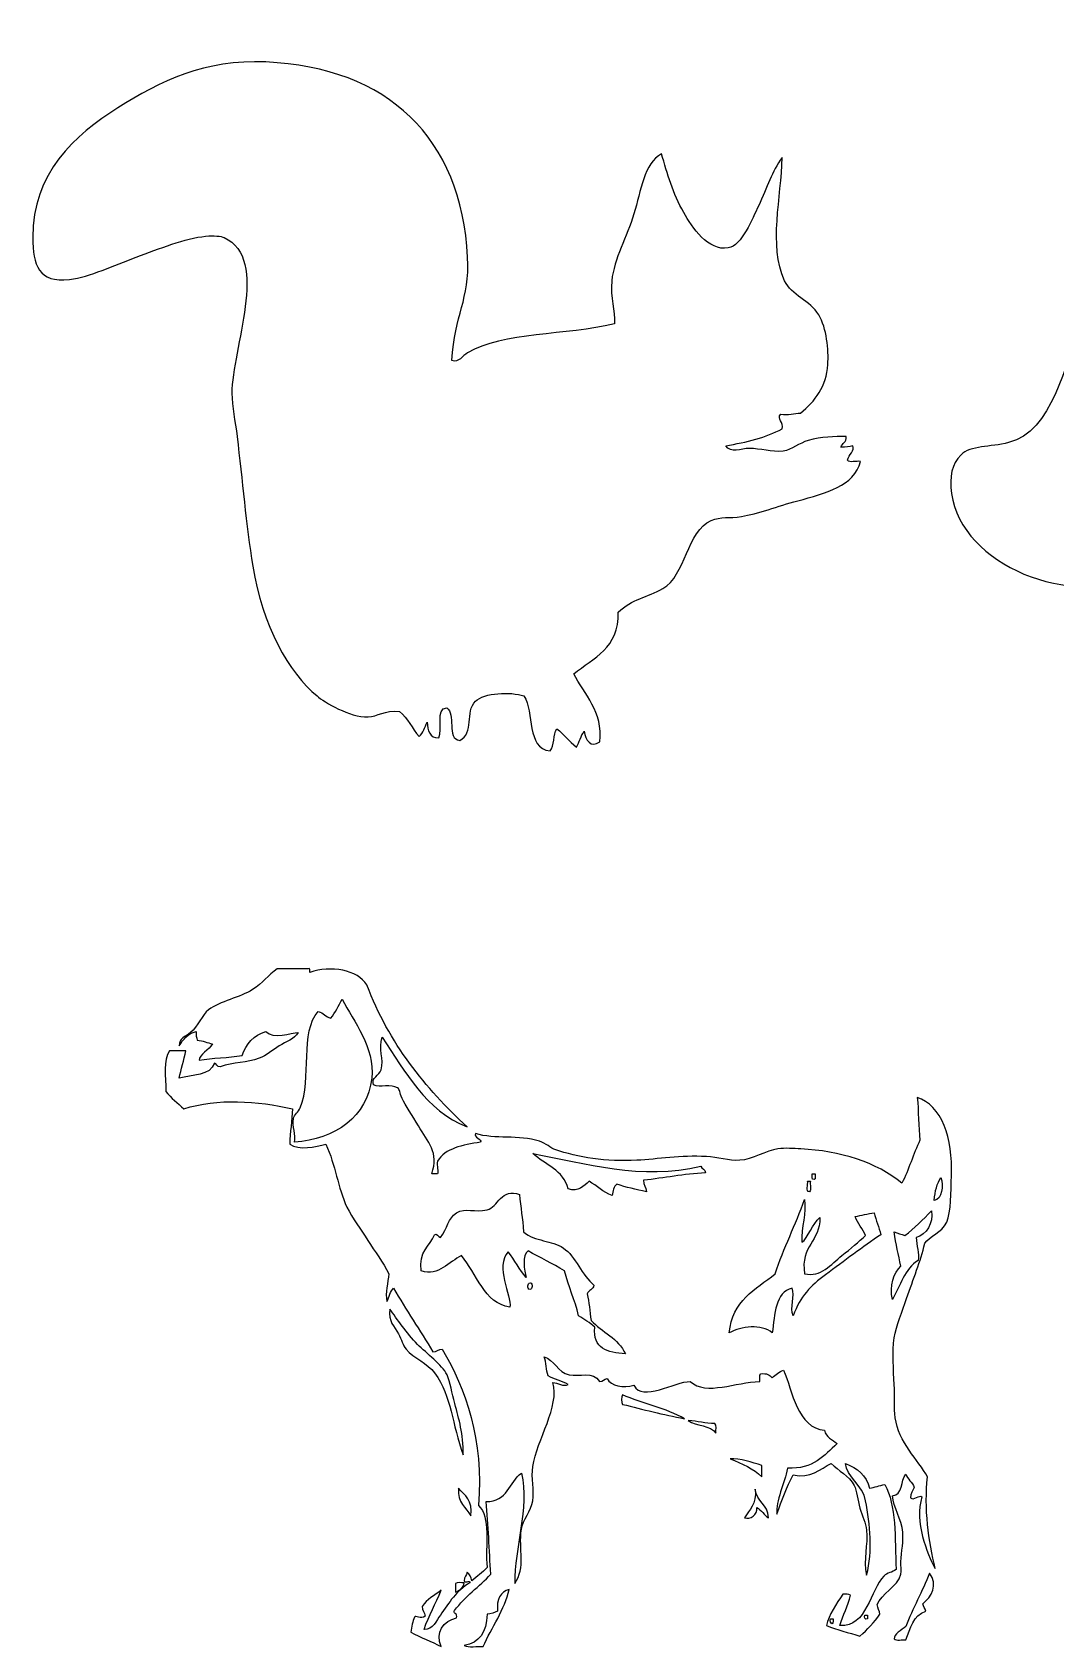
# Model space of a CAD drawing. Header units: centimetres. Extents: x -66 to 65, y -66 to 66.
# Drawn here: x -50.95 to -43.9, y 20.84 to 31.97 of the extents above; entities that cross this region are included whole.
import ezdxf

# ---------------------------------------------------------------- set-up
doc = ezdxf.new("R2010")
doc.units = ezdxf.units.CM
doc.header["$MEASUREMENT"] = 0
doc.layers.add('Layer 1', color=7, linetype='Continuous')

msp = doc.modelspace()

# ---------------------------------------------------------------- linework, layer by layer
at = {"layer": 'Layer 1'}
for points, knots in [([(-39.01857, 31.45104), (-38.89154, 31.2544), (-38.62532, 31.11722), (-38.54015, 30.85567), (-38.54015, 30.85567), (-38.507, 30.75383), (-38.48819, 30.56402), (-38.55079, 30.46231), (-38.55079, 30.46231), (-38.64564, 30.30819), (-38.89239, 30.35394), (-39.13552, 30.2603), (-39.13552, 30.2603), (-39.28223, 30.20378), (-39.4922, 30.00278), (-39.6033, 29.86694), (-39.6033, 29.86694), (-39.63778, 29.82482), (-39.71149, 29.75711), (-39.70964, 29.69684), (-39.70964, 29.69684), (-39.70718, 29.61826), (-39.59418, 29.54328), (-39.55018, 29.48419), (-39.55018, 29.48419), (-39.50462, 29.42302), (-39.43286, 29.33621), (-39.43323, 29.22903), (-39.43323, 29.22903), (-39.43352, 29.13767), (-39.58312, 28.78199), (-39.70964, 28.79313), (-39.70964, 28.79313), (-39.77438, 28.79887), (-39.82598, 28.8974), (-39.82659, 28.96326), (-39.82659, 28.96326), (-39.82767, 29.0815), (-39.70864, 29.10828), (-39.70964, 29.20776), (-39.70964, 29.20776), (-39.71078, 29.31947), (-39.79587, 29.32897), (-39.87974, 29.40977), (-39.87974, 29.40977), (-40.1439, 29.24877), (-40.30284, 29.06661), (-40.2731, 28.62306), (-40.2731, 28.62306), (-40.26326, 28.47608), (-40.20169, 28.33257), (-40.19867, 28.18716), (-40.19867, 28.18716), (-40.19303, 27.91527), (-40.38713, 27.76205), (-40.43256, 27.55991), (-40.43256, 27.55991), (-40.15697, 27.45987), (-39.77586, 27.46532), (-39.62458, 27.24095), (-39.62458, 27.24095), (-39.76828, 27.12522), (-40.09594, 27.22021), (-40.30501, 27.20907), (-40.30501, 27.20907), (-40.25432, 27.12276), (-39.85535, 27.14681), (-39.89038, 26.97515), (-39.89038, 26.97515), (-39.90774, 26.8899), (-40.09596, 26.90636), (-40.17743, 26.90072), (-40.17743, 26.90072), (-40.60457, 26.87127), (-41.04934, 26.91869), (-41.47447, 26.90072), (-41.47447, 26.90072), (-41.86486, 26.88426), (-42.25264, 26.87043), (-42.68645, 26.89011), (-42.68645, 26.89011), (-42.7899, 26.89479), (-42.99067, 26.90003), (-43.00541, 26.97515), (-43.00541, 26.97515), (-43.02983, 27.09958), (-42.81192, 27.11337), (-42.79279, 27.14528), (-42.79279, 27.14528), (-43.1364, 27.32975), (-43.39527, 27.65548), (-43.30309, 28.24031), (-43.30309, 28.24031), (-43.79776, 27.99001), (-44.55317, 28.30273), (-44.62138, 28.79316), (-44.62138, 28.79316), (-44.63755, 28.90947), (-44.61746, 28.99911), (-44.55762, 29.05896), (-44.55762, 29.05896), (-44.48962, 29.12693), (-44.35516, 29.11172), (-44.22803, 29.14402), (-44.22803, 29.14402), (-43.92934, 29.21988), (-43.83483, 29.68221), (-43.739, 29.96261), (-43.739, 29.96261), (-43.50553, 30.64587), (-43.13797, 31.33564), (-42.28247, 31.39784), (-42.28247, 31.39784), (-41.58537, 31.44859), (-41.36286, 31.0079), (-41.40008, 30.29217), (-41.40008, 30.29217), (-41.25631, 30.52545), (-40.94873, 30.61139), (-40.62395, 30.74932), (-40.62395, 30.74932), (-40.43337, 30.83028), (-40.10754, 30.94763), (-40.08177, 31.15334), (-40.08177, 31.15334), (-40.07214, 31.23018), (-40.11389, 31.30518), (-40.12429, 31.38723), (-40.12429, 31.38723), (-40.14794, 31.5735), (-40.11614, 31.70259), (-39.97546, 31.80186), (-39.97546, 31.80186), (-39.74334, 31.81427), (-39.66923, 31.66864), (-39.53956, 31.5786), (-39.53956, 31.5786), (-39.55887, 31.78767), (-39.27781, 31.97034), (-39.07175, 31.88692), (-39.07175, 31.88692), (-38.92236, 31.82648), (-38.95827, 31.60622), (-39.01857, 31.45104)], [0, 0, 0, 0, 0.02702703, 0.02702703, 0.02702703, 0.02702703, 0.05405405, 0.05405405, 0.05405405, 0.05405405, 0.08108108, 0.08108108, 0.08108108, 0.08108108, 0.10810811, 0.10810811, 0.10810811, 0.10810811, 0.13513514, 0.13513514, 0.13513514, 0.13513514, 0.16216216, 0.16216216, 0.16216216, 0.16216216, 0.18918919, 0.18918919, 0.18918919, 0.18918919, 0.21621622, 0.21621622, 0.21621622, 0.21621622, 0.24324324, 0.24324324, 0.24324324, 0.24324324, 0.27027027, 0.27027027, 0.27027027, 0.27027027, 0.2972973, 0.2972973, 0.2972973, 0.2972973, 0.32432432, 0.32432432, 0.32432432, 0.32432432, 0.35135135, 0.35135135, 0.35135135, 0.35135135, 0.37837838, 0.37837838, 0.37837838, 0.37837838, 0.40540541, 0.40540541, 0.40540541, 0.40540541, 0.43243243, 0.43243243, 0.43243243, 0.43243243, 0.45945946, 0.45945946, 0.45945946, 0.45945946, 0.48648649, 0.48648649, 0.48648649, 0.48648649, 0.51351351, 0.51351351, 0.51351351, 0.51351351, 0.54054054, 0.54054054, 0.54054054, 0.54054054, 0.56756757, 0.56756757, 0.56756757, 0.56756757, 0.59459459, 0.59459459, 0.59459459, 0.59459459, 0.62162162, 0.62162162, 0.62162162, 0.62162162, 0.64864865, 0.64864865, 0.64864865, 0.64864865, 0.67567568, 0.67567568, 0.67567568, 0.67567568, 0.7027027, 0.7027027, 0.7027027, 0.7027027, 0.72972973, 0.72972973, 0.72972973, 0.72972973, 0.75675676, 0.75675676, 0.75675676, 0.75675676, 0.78378378, 0.78378378, 0.78378378, 0.78378378, 0.81081081, 0.81081081, 0.81081081, 0.81081081, 0.83783784, 0.83783784, 0.83783784, 0.83783784, 0.86486486, 0.86486486, 0.86486486, 0.86486486, 0.89189189, 0.89189189, 0.89189189, 0.89189189, 0.91891892, 0.91891892, 0.91891892, 0.91891892, 0.94594595, 0.94594595, 0.94594595, 0.94594595, 1, 1, 1, 1]), ([(-48.06197, 29.70902), (-48.01474, 29.69394), (-47.98879, 29.74209), (-47.9537, 29.76313), (-47.9537, 29.76313), (-47.71605, 29.90571), (-47.26928, 29.88283), (-46.94331, 29.96159), (-46.94331, 29.96159), (-46.93654, 30.05615), (-46.97363, 30.1391), (-46.96135, 30.25927), (-46.96135, 30.25927), (-46.94579, 30.41122), (-46.85441, 30.56185), (-46.80797, 30.71938), (-46.80797, 30.71938), (-46.76037, 30.88096), (-46.73809, 31.06646), (-46.61853, 31.13438), (-46.61853, 31.13438), (-46.5762, 30.99267), (-46.54225, 30.86268), (-46.4652, 30.7284), (-46.4652, 30.7284), (-46.40702, 30.62712), (-46.29714, 30.46117), (-46.15844, 30.48485), (-46.15844, 30.48485), (-46.06692, 30.50046), (-45.99085, 30.68863), (-45.95095, 30.77354), (-45.95095, 30.77354), (-45.88846, 30.90665), (-45.85917, 31.0096), (-45.78858, 31.10729), (-45.78858, 31.10729), (-45.79075, 30.83532), (-45.88325, 30.50311), (-45.77054, 30.25927), (-45.77054, 30.25927), (-45.72387, 30.15838), (-45.59504, 30.12312), (-45.53599, 30.02477), (-45.53599, 30.02477), (-45.47934, 29.93055), (-45.4672, 29.78503), (-45.47283, 29.68195), (-45.47283, 29.68195), (-45.4809, 29.53339), (-45.5599, 29.42747), (-45.66227, 29.34818), (-45.66227, 29.34818), (-45.70513, 29.34291), (-45.74546, 29.33514), (-45.79755, 29.33916), (-45.79755, 29.33916), (-45.82732, 29.30881), (-45.77379, 29.28521), (-45.78855, 29.23991), (-45.78855, 29.23991), (-45.89594, 29.1789), (-46.03258, 29.14712), (-46.17646, 29.12259), (-46.17646, 29.12259), (-46.13836, 29.06655), (-46.07319, 29.10462), (-46.01406, 29.10455), (-46.01406, 29.10455), (-45.9382, 29.1045), (-45.86007, 29.0759), (-45.77951, 29.08651), (-45.77951, 29.08651), (-45.72159, 29.09418), (-45.67055, 29.14149), (-45.60811, 29.15871), (-45.60811, 29.15871), (-45.51585, 29.18408), (-45.42907, 29.18755), (-45.34646, 29.18575), (-45.34646, 29.18575), (-45.34432, 29.14752), (-45.37279, 29.1399), (-45.38255, 29.11357), (-45.38255, 29.11357), (-45.34969, 29.11079), (-45.32384, 29.115), (-45.30138, 29.12257), (-45.30138, 29.12257), (-45.28365, 29.09122), (-45.33197, 29.06031), (-45.33744, 29.02338), (-45.33744, 29.02338), (-45.32493, 29.00282), (-45.27465, 29.02002), (-45.24727, 29.01436), (-45.24727, 29.01436), (-45.29373, 28.84392), (-45.48508, 28.79566), (-45.68026, 28.74372), (-45.68026, 28.74372), (-45.81787, 28.70708), (-45.9577, 28.65299), (-46.06814, 28.63545), (-46.06814, 28.63545), (-46.15056, 28.62238), (-46.21057, 28.63653), (-46.27568, 28.60841), (-46.27568, 28.60841), (-46.44358, 28.53583), (-46.45163, 28.22765), (-46.60943, 28.13933), (-46.60943, 28.13933), (-46.71458, 28.08043), (-46.82335, 28.06628), (-46.91616, 27.97693), (-46.91616, 27.97693), (-46.91129, 27.72846), (-47.08663, 27.66025), (-47.22287, 27.55296), (-47.22287, 27.55296), (-47.15109, 27.41408), (-47.01986, 27.28716), (-47.04248, 27.08383), (-47.04248, 27.08383), (-47.10688, 27.03755), (-47.14239, 27.096), (-47.15075, 27.15603), (-47.15075, 27.15603), (-47.17488, 27.12603), (-47.183, 27.08004), (-47.20486, 27.04779), (-47.20486, 27.04779), (-47.25529, 27.08454), (-47.28976, 27.1373), (-47.34019, 27.17408), (-47.34019, 27.17408), (-47.36464, 27.13233), (-47.35636, 27.0579), (-47.3853, 27.0207), (-47.3853, 27.0207), (-47.55355, 27.03888), (-47.49076, 27.28811), (-47.56569, 27.39956), (-47.56569, 27.39956), (-47.6579, 27.4311), (-47.84086, 27.42149), (-47.89949, 27.3635), (-47.89949, 27.3635), (-47.97368, 27.2901), (-47.90603, 27.14363), (-48.00773, 27.09286), (-48.00773, 27.09286), (-48.10203, 27.10379), (-48.03186, 27.27921), (-48.09795, 27.31839), (-48.09795, 27.31839), (-48.17793, 27.31122), (-48.12192, 27.16792), (-48.15206, 27.11088), (-48.15206, 27.11088), (-48.21712, 27.109), (-48.22712, 27.16216), (-48.23326, 27.21915), (-48.23326, 27.21915), (-48.24816, 27.18295), (-48.26131, 27.14496), (-48.28739, 27.11993), (-48.28739, 27.11993), (-48.33647, 27.17308), (-48.3634, 27.24836), (-48.42267, 27.29135), (-48.42267, 27.29135), (-48.52655, 27.30424), (-48.57454, 27.25717), (-48.63921, 27.25523), (-48.63921, 27.25523), (-48.76907, 27.25137), (-48.93732, 27.35604), (-48.99105, 27.39956), (-48.99105, 27.39956), (-49.18441, 27.55622), (-49.36768, 27.88893), (-49.43306, 28.29266), (-49.43306, 28.29266), (-49.4791, 28.57695), (-49.50571, 28.89012), (-49.54133, 29.18579), (-49.54133, 29.18579), (-49.55403, 29.2912), (-49.57689, 29.39423), (-49.57742, 29.4835), (-49.57742, 29.4835), (-49.5794, 29.79058), (-49.31011, 30.41184), (-49.63155, 30.55699), (-49.63155, 30.55699), (-49.65184, 30.5662), (-49.70177, 30.57141), (-49.75784, 30.56604), (-49.75784, 30.56604), (-49.90061, 30.55231), (-50.07621, 30.47934), (-50.23597, 30.42168), (-50.23597, 30.42168), (-50.39247, 30.36527), (-50.55246, 30.28571), (-50.69603, 30.26833), (-50.69603, 30.26833), (-50.90833, 30.24259), (-50.94728, 30.36583), (-50.94863, 30.55699), (-50.94863, 30.55699), (-50.95173, 30.99871), (-50.66177, 31.26152), (-50.36226, 31.45012), (-50.36226, 31.45012), (-50.07154, 31.63319), (-49.76404, 31.78439), (-49.3429, 31.76587), (-49.3429, 31.76587), (-48.50266, 31.72893), (-47.99575, 31.24308), (-47.95363, 30.42168), (-47.95363, 30.42168), (-47.93849, 30.12547), (-48.0435, 30.03078), (-48.06197, 29.70902)], [0, 0, 0, 0, 0.01724138, 0.01724138, 0.01724138, 0.01724138, 0.03448276, 0.03448276, 0.03448276, 0.03448276, 0.05172414, 0.05172414, 0.05172414, 0.05172414, 0.06896552, 0.06896552, 0.06896552, 0.06896552, 0.0862069, 0.0862069, 0.0862069, 0.0862069, 0.10344828, 0.10344828, 0.10344828, 0.10344828, 0.12068966, 0.12068966, 0.12068966, 0.12068966, 0.13793103, 0.13793103, 0.13793103, 0.13793103, 0.15517241, 0.15517241, 0.15517241, 0.15517241, 0.17241379, 0.17241379, 0.17241379, 0.17241379, 0.18965517, 0.18965517, 0.18965517, 0.18965517, 0.20689655, 0.20689655, 0.20689655, 0.20689655, 0.22413793, 0.22413793, 0.22413793, 0.22413793, 0.24137931, 0.24137931, 0.24137931, 0.24137931, 0.25862069, 0.25862069, 0.25862069, 0.25862069, 0.27586207, 0.27586207, 0.27586207, 0.27586207, 0.29310345, 0.29310345, 0.29310345, 0.29310345, 0.31034483, 0.31034483, 0.31034483, 0.31034483, 0.32758621, 0.32758621, 0.32758621, 0.32758621, 0.34482759, 0.34482759, 0.34482759, 0.34482759, 0.36206897, 0.36206897, 0.36206897, 0.36206897, 0.37931034, 0.37931034, 0.37931034, 0.37931034, 0.39655172, 0.39655172, 0.39655172, 0.39655172, 0.4137931, 0.4137931, 0.4137931, 0.4137931, 0.43103448, 0.43103448, 0.43103448, 0.43103448, 0.44827586, 0.44827586, 0.44827586, 0.44827586, 0.46551724, 0.46551724, 0.46551724, 0.46551724, 0.48275862, 0.48275862, 0.48275862, 0.48275862, 0.5, 0.5, 0.5, 0.5, 0.51724138, 0.51724138, 0.51724138, 0.51724138, 0.53448276, 0.53448276, 0.53448276, 0.53448276, 0.55172414, 0.55172414, 0.55172414, 0.55172414, 0.56896552, 0.56896552, 0.56896552, 0.56896552, 0.5862069, 0.5862069, 0.5862069, 0.5862069, 0.60344828, 0.60344828, 0.60344828, 0.60344828, 0.62068966, 0.62068966, 0.62068966, 0.62068966, 0.63793103, 0.63793103, 0.63793103, 0.63793103, 0.65517241, 0.65517241, 0.65517241, 0.65517241, 0.67241379, 0.67241379, 0.67241379, 0.67241379, 0.68965517, 0.68965517, 0.68965517, 0.68965517, 0.70689655, 0.70689655, 0.70689655, 0.70689655, 0.72413793, 0.72413793, 0.72413793, 0.72413793, 0.74137931, 0.74137931, 0.74137931, 0.74137931, 0.75862069, 0.75862069, 0.75862069, 0.75862069, 0.77586207, 0.77586207, 0.77586207, 0.77586207, 0.79310345, 0.79310345, 0.79310345, 0.79310345, 0.81034483, 0.81034483, 0.81034483, 0.81034483, 0.82758621, 0.82758621, 0.82758621, 0.82758621, 0.84482759, 0.84482759, 0.84482759, 0.84482759, 0.86206897, 0.86206897, 0.86206897, 0.86206897, 0.87931034, 0.87931034, 0.87931034, 0.87931034, 0.89655172, 0.89655172, 0.89655172, 0.89655172, 0.9137931, 0.9137931, 0.9137931, 0.9137931, 0.93103448, 0.93103448, 0.93103448, 0.93103448, 0.94827586, 0.94827586, 0.94827586, 0.94827586, 0.96551724, 0.96551724, 0.96551724, 0.96551724, 1, 1, 1, 1]), ([(-44.82509, 21.88307), (-44.84313, 21.90059), (-44.88049, 21.85452), (-44.90391, 21.87651), (-44.90391, 21.87651), (-44.90118, 21.90662), (-44.88954, 21.92779), (-44.87764, 21.94874), (-44.87764, 21.94874), (-44.89029, 21.98644), (-44.92413, 22.00295), (-44.93675, 22.04068), (-44.93675, 22.04068), (-44.97197, 21.99491), (-44.95411, 21.89609), (-45.02869, 21.88966), (-45.02869, 21.88966), (-45.02133, 21.8123), (-44.96532, 21.72866), (-44.95646, 21.6401), (-44.95646, 21.6401), (-44.95104, 21.58589), (-44.96636, 21.50376), (-44.96958, 21.43653), (-44.96958, 21.43653), (-44.97093, 21.4088), (-44.96376, 21.37335), (-44.96958, 21.35115), (-44.96958, 21.35115), (-44.99284, 21.26241), (-45.10626, 21.21711), (-45.13375, 21.14102), (-45.13375, 21.14102), (-45.1297, 21.11663), (-45.11811, 21.09974), (-45.11406, 21.07535), (-45.11406, 21.07535), (-45.15412, 21.01913), (-45.20092, 20.96962), (-45.25196, 20.92433), (-45.25196, 20.92433), (-45.32845, 20.94857), (-45.41127, 20.96643), (-45.48183, 20.99656), (-45.48183, 20.99656), (-45.46887, 21.06787), (-45.4119, 21.14912), (-45.37015, 21.21325), (-45.37015, 21.21325), (-45.35126, 21.21251), (-45.32718, 21.21685), (-45.31766, 21.20671), (-45.31766, 21.20671), (-45.33152, 21.12646), (-45.37166, 21.07246), (-45.38986, 20.99655), (-45.38986, 20.99655), (-45.20322, 20.98279), (-45.18071, 21.24513), (-45.08779, 21.33805), (-45.08779, 21.33805), (-45.06453, 21.36128), (-45.02897, 21.36141), (-45.00241, 21.38398), (-45.00241, 21.38398), (-45.01101, 21.59649), (-45.00029, 21.82827), (-45.08123, 21.96844), (-45.08123, 21.96844), (-45.11637, 21.95979), (-45.15116, 21.95082), (-45.1863, 21.94217), (-45.1863, 21.94217), (-45.2077, 22.03242), (-45.27062, 22.0811), (-45.3505, 22.11291), (-45.3505, 22.11291), (-45.34875, 22.02896), (-45.23091, 21.95945), (-45.21257, 21.85679), (-45.21257, 21.85679), (-45.18257, 21.68889), (-45.1624, 21.51468), (-45.20601, 21.34456), (-45.20601, 21.34456), (-45.2312, 21.44926), (-45.19532, 21.55662), (-45.20601, 21.65322), (-45.20601, 21.65322), (-45.21128, 21.70098), (-45.2371, 21.75249), (-45.25197, 21.80427), (-45.25197, 21.80427), (-45.26853, 21.86184), (-45.27229, 21.92447), (-45.29134, 21.96188), (-45.29134, 21.96188), (-45.32507, 22.02787), (-45.40249, 22.06353), (-45.44895, 22.11293), (-45.44895, 22.11293), (-45.52414, 22.0779), (-45.59492, 22.00599), (-45.71165, 22.03411), (-45.71165, 22.03411), (-45.75623, 21.95175), (-45.7911, 21.85962), (-45.8233, 21.76487), (-45.8233, 21.76487), (-45.83473, 21.85369), (-45.76882, 21.97691), (-45.75107, 22.08009), (-45.75107, 22.08009), (-45.5748, 22.07456), (-45.49646, 22.16695), (-45.4096, 22.25085), (-45.4096, 22.25085), (-45.44045, 22.27908), (-45.48792, 22.29075), (-45.49498, 22.34277), (-45.49498, 22.34277), (-45.68154, 22.3542), (-45.71704, 22.61497), (-45.77737, 22.7565), (-45.77737, 22.7565), (-45.80809, 22.74343), (-45.83431, 22.72591), (-45.85616, 22.70398), (-45.85616, 22.70398), (-45.87381, 22.72136), (-45.89267, 22.73753), (-45.93498, 22.73023), (-45.93498, 22.73023), (-45.94982, 22.72536), (-45.93757, 22.69343), (-45.94157, 22.67774), (-45.94157, 22.67774), (-46.10604, 22.6761), (-46.30974, 22.57693), (-46.42094, 22.67774), (-46.42094, 22.67774), (-46.52569, 22.67912), (-46.75297, 22.53399), (-46.8084, 22.65147), (-46.8084, 22.65147), (-46.87833, 22.63268), (-46.96977, 22.64716), (-46.99229, 22.69745), (-46.99229, 22.69745), (-47.01544, 22.69655), (-47.02163, 22.67866), (-47.04481, 22.67774), (-47.04481, 22.67774), (-47.09204, 22.75039), (-47.18221, 22.7097), (-47.25494, 22.7237), (-47.25494, 22.7237), (-47.33058, 22.73825), (-47.3604, 22.83014), (-47.42568, 22.84848), (-47.42568, 22.84848), (-47.4119, 22.80972), (-47.41319, 22.75588), (-47.39941, 22.71714), (-47.39941, 22.71714), (-47.36009, 22.69079), (-47.30204, 22.68317), (-47.26151, 22.65803), (-47.26151, 22.65803), (-47.29358, 22.63932), (-47.33364, 22.66896), (-47.3666, 22.67115), (-47.3666, 22.67115), (-47.31728, 22.50819), (-47.47712, 22.27504), (-47.5045, 22.09327), (-47.5045, 22.09327), (-47.51672, 22.01212), (-47.49323, 21.9292), (-47.5045, 21.85684), (-47.5045, 21.85684), (-47.51556, 21.78572), (-47.57403, 21.72508), (-47.58332, 21.65983), (-47.58332, 21.65983), (-47.60364, 21.51669), (-47.55165, 21.40059), (-47.62928, 21.28552), (-47.62928, 21.28552), (-47.63259, 21.53468), (-47.52633, 21.8009), (-47.58332, 22.04728), (-47.58332, 22.04728), (-47.66571, 21.98299), (-47.67958, 21.85022), (-47.82631, 21.85027), (-47.82631, 21.85027), (-47.8093, 21.68996), (-47.80641, 21.51555), (-47.79348, 21.35119), (-47.79348, 21.35119), (-47.87431, 21.26565), (-47.97102, 21.19604), (-48.04301, 21.10163), (-48.04301, 21.10163), (-48.0605, 21.08224), (-48.01864, 21.08234), (-48.02989, 21.04911), (-48.02989, 21.04911), (-48.11964, 21.0312), (-48.17956, 20.94777), (-48.13498, 20.8521), (-48.13498, 20.8521), (-48.20377, 20.8862), (-48.27693, 20.91592), (-48.34511, 20.9506), (-48.34511, 20.9506), (-48.34069, 20.98994), (-48.33215, 21.02519), (-48.31886, 21.05567), (-48.31886, 21.05567), (-48.3142, 21.07297), (-48.276, 21.03453), (-48.24663, 21.06223), (-48.24663, 21.06223), (-48.25012, 21.08718), (-48.26711, 21.09864), (-48.26632, 21.1279), (-48.26632, 21.1279), (-48.236, 21.17857), (-48.18184, 21.2054), (-48.13498, 21.23953), (-48.13498, 21.23953), (-48.17334, 21.14875), (-48.22092, 21.06718), (-48.2532, 20.97029), (-48.2532, 20.97029), (-48.1924, 20.96672), (-48.16673, 21.03244), (-48.14155, 21.06879), (-48.14155, 21.06879), (-48.0803, 21.15729), (-48.03214, 21.23482), (-47.93798, 21.29205), (-47.93798, 21.29205), (-47.9369, 21.31065), (-47.97846, 21.2866), (-47.97738, 21.3052), (-47.97738, 21.3052), (-47.97989, 21.33393), (-47.95862, 21.33896), (-47.95769, 21.36428), (-47.95769, 21.36428), (-47.94166, 21.34967), (-47.9284, 21.33227), (-47.92486, 21.3052), (-47.92486, 21.3052), (-47.89076, 21.33676), (-47.84982, 21.3615), (-47.81979, 21.39714), (-47.81979, 21.39714), (-47.83373, 21.54515), (-47.79241, 21.74848), (-47.87887, 21.82399), (-47.87887, 21.82399), (-47.84283, 22.27767), (-47.96634, 22.62396), (-48.12843, 22.90098), (-48.12843, 22.90098), (-48.15531, 22.89942), (-48.16539, 22.88108), (-48.19407, 22.88127), (-48.19407, 22.88127), (-48.27887, 23.0329), (-48.37981, 23.1684), (-48.46334, 23.32125), (-48.46334, 23.32125), (-48.48718, 23.29916), (-48.49483, 23.26085), (-48.5093, 23.22931), (-48.5093, 23.22931), (-48.52412, 23.2858), (-48.50107, 23.36113), (-48.49618, 23.41976), (-48.49618, 23.41976), (-48.536, 23.50001), (-48.59214, 23.5724), (-48.64064, 23.6496), (-48.64064, 23.6496), (-48.68752, 23.72427), (-48.7478, 23.80094), (-48.7851, 23.87944), (-48.7851, 23.87944), (-48.8486, 24.01298), (-48.86281, 24.16747), (-48.92959, 24.31283), (-48.92959, 24.31283), (-49.00381, 24.2933), (-49.11318, 24.26864), (-49.17915, 24.31283), (-49.17915, 24.31283), (-49.17423, 24.39551), (-49.16605, 24.47486), (-49.15946, 24.55582), (-49.15946, 24.55582), (-49.40269, 24.60977), (-49.67614, 24.63178), (-49.90807, 24.55582), (-49.90807, 24.55582), (-49.9489, 24.59604), (-49.99557, 24.63033), (-50.03285, 24.67404), (-50.03285, 24.67404), (-50.02888, 24.78215), (-50.05592, 24.8883), (-50.0066, 24.9564), (-50.0066, 24.9564), (-49.9694, 24.9564), (-49.93217, 24.9564), (-49.89495, 24.9564), (-49.89495, 24.9564), (-49.90757, 24.89023), (-49.92612, 24.82996), (-49.94091, 24.76595), (-49.94091, 24.76595), (-49.85368, 24.79474), (-49.7235, 24.78058), (-49.69792, 24.87104), (-49.69792, 24.87104), (-49.68011, 24.86694), (-49.6816, 24.8436), (-49.65855, 24.84477), (-49.65855, 24.84477), (-49.56618, 24.87843), (-49.47191, 24.87268), (-49.38928, 24.90383), (-49.38928, 24.90383), (-49.33927, 24.92272), (-49.29593, 24.96222), (-49.25135, 24.98924), (-49.25135, 24.98924), (-49.20367, 25.01819), (-49.14679, 25.0353), (-49.12004, 25.08116), (-49.12004, 25.08116), (-49.17055, 25.0806), (-49.29265, 25.03388), (-49.3433, 25.08775), (-49.3433, 25.08775), (-49.42955, 25.06455), (-49.47625, 25.00181), (-49.50747, 24.92358), (-49.50747, 24.92358), (-49.59968, 24.90633), (-49.71165, 24.90887), (-49.80296, 24.89072), (-49.80296, 24.89072), (-49.80195, 24.93139), (-49.73382, 24.96163), (-49.71102, 25.00237), (-49.71102, 25.00237), (-49.74555, 25.01166), (-49.77605, 25.02491), (-49.81611, 25.02864), (-49.81611, 25.02864), (-49.82164, 25.04502), (-49.82471, 25.06383), (-49.8227, 25.08775), (-49.8227, 25.08775), (-49.88358, 25.0764), (-49.91149, 25.03211), (-49.94089, 24.98925), (-49.94089, 24.98925), (-49.94134, 25.04235), (-49.89935, 25.05137), (-49.86207, 25.08117), (-49.86207, 25.08117), (-49.81071, 25.12226), (-49.78169, 25.2056), (-49.73732, 25.23878), (-49.73732, 25.23878), (-49.6603, 25.29638), (-49.51986, 25.32318), (-49.43522, 25.37668), (-49.43522, 25.37668), (-49.36542, 25.42081), (-49.32743, 25.47698), (-49.26448, 25.52114), (-49.26448, 25.52114), (-49.19444, 25.52114), (-49.12438, 25.52114), (-49.05435, 25.52114), (-49.05435, 25.52114), (-49.03459, 25.52775), (-49.04273, 25.50653), (-49.04123, 25.49487), (-49.04123, 25.49487), (-48.89719, 25.54678), (-48.71116, 25.51278), (-48.64719, 25.40949), (-48.64719, 25.40949), (-48.49566, 25.00499), (-48.24481, 24.69988), (-47.95766, 24.43101), (-47.95766, 24.43101), (-48.24164, 24.54761), (-48.38226, 24.80757), (-48.54212, 25.04831), (-48.54212, 25.04831), (-48.56842, 24.97243), (-48.52942, 24.8953), (-48.54868, 24.82505), (-48.54868, 24.82505), (-48.56019, 24.78314), (-48.62133, 24.77171), (-48.6012, 24.71996), (-48.6012, 24.71996), (-48.56003, 24.70162), (-48.47722, 24.72673), (-48.43703, 24.70025), (-48.43703, 24.70025), (-48.4174, 24.68731), (-48.42391, 24.66874), (-48.4042, 24.62805), (-48.4042, 24.62805), (-48.3802, 24.57844), (-48.33644, 24.51132), (-48.29257, 24.4376), (-48.29257, 24.4376), (-48.22621, 24.32608), (-48.1493, 24.25446), (-48.20063, 24.10925), (-48.20063, 24.10925), (-48.18748, 24.10925), (-48.17436, 24.10925), (-48.16123, 24.10925), (-48.16123, 24.10925), (-48.15255, 24.12049), (-48.16692, 24.16455), (-48.16123, 24.19463), (-48.16123, 24.19463), (-48.1081, 24.28382), (-47.98914, 24.3071), (-47.86569, 24.32597), (-47.86569, 24.32597), (-47.85021, 24.34192), (-47.91916, 24.36402), (-47.89855, 24.38508), (-47.89855, 24.38508), (-47.76814, 24.34375), (-47.60105, 24.37939), (-47.45855, 24.33253), (-47.45855, 24.33253), (-47.41579, 24.31848), (-47.38206, 24.2857), (-47.3469, 24.27342), (-47.3469, 24.27342), (-47.20289, 24.22318), (-46.9941, 24.18949), (-46.78871, 24.20119), (-46.78871, 24.20119), (-46.6416, 24.20958), (-46.48698, 24.23551), (-46.30931, 24.22746), (-46.30931, 24.22746), (-46.23377, 24.22402), (-46.15329, 24.19682), (-46.07947, 24.20119), (-46.07947, 24.20119), (-45.99388, 24.20627), (-45.89797, 24.26826), (-45.81679, 24.28001), (-45.81679, 24.28001), (-45.76591, 24.28737), (-45.7072, 24.28247), (-45.65918, 24.28001), (-45.65918, 24.28001), (-45.39097, 24.26625), (-45.13435, 24.18807), (-44.96306, 24.04358), (-44.96306, 24.04358), (-44.91517, 24.13581), (-44.88458, 24.24532), (-44.83828, 24.33909), (-44.83828, 24.33909), (-44.85106, 24.4314), (-44.84577, 24.54176), (-44.85799, 24.6346), (-44.85799, 24.6346), (-44.69096, 24.58208), (-44.60989, 24.35329), (-44.62156, 24.09609), (-44.62156, 24.09609), (-44.62685, 23.97957), (-44.62233, 23.84788), (-44.65439, 23.7743), (-44.65439, 23.7743), (-44.68617, 23.70135), (-44.7747, 23.68069), (-44.80541, 23.62981), (-44.80541, 23.62981), (-44.83361, 23.50244), (-44.88431, 23.3875), (-44.93019, 23.24892), (-44.93019, 23.24892), (-44.959, 23.16187), (-45.00306, 23.06273), (-45.0156, 22.97968), (-45.0156, 22.97968), (-45.03055, 22.88046), (-45.02005, 22.75584), (-45.0156, 22.65789), (-45.0156, 22.65789), (-45.0119, 22.57719), (-45.01835, 22.49615), (-45.00901, 22.42805), (-45.00901, 22.42805), (-44.98607, 22.26033), (-44.8515, 22.13754), (-44.78575, 22.02088), (-44.78575, 22.02088), (-44.81223, 21.80649), (-44.77768, 21.57368), (-44.73323, 21.39046), (-44.73323, 21.39046), (-44.79056, 21.49445), (-44.87784, 21.71032), (-44.82509, 21.88307)], [0, 0, 0, 0, 0.0075188, 0.0075188, 0.0075188, 0.0075188, 0.01503759, 0.01503759, 0.01503759, 0.01503759, 0.02255639, 0.02255639, 0.02255639, 0.02255639, 0.03007519, 0.03007519, 0.03007519, 0.03007519, 0.03759398, 0.03759398, 0.03759398, 0.03759398, 0.04511278, 0.04511278, 0.04511278, 0.04511278, 0.05263158, 0.05263158, 0.05263158, 0.05263158, 0.06015038, 0.06015038, 0.06015038, 0.06015038, 0.06766917, 0.06766917, 0.06766917, 0.06766917, 0.07518797, 0.07518797, 0.07518797, 0.07518797, 0.08270677, 0.08270677, 0.08270677, 0.08270677, 0.09022556, 0.09022556, 0.09022556, 0.09022556, 0.09774436, 0.09774436, 0.09774436, 0.09774436, 0.10526316, 0.10526316, 0.10526316, 0.10526316, 0.11278195, 0.11278195, 0.11278195, 0.11278195, 0.12030075, 0.12030075, 0.12030075, 0.12030075, 0.12781955, 0.12781955, 0.12781955, 0.12781955, 0.13533835, 0.13533835, 0.13533835, 0.13533835, 0.14285714, 0.14285714, 0.14285714, 0.14285714, 0.15037594, 0.15037594, 0.15037594, 0.15037594, 0.15789474, 0.15789474, 0.15789474, 0.15789474, 0.16541353, 0.16541353, 0.16541353, 0.16541353, 0.17293233, 0.17293233, 0.17293233, 0.17293233, 0.18045113, 0.18045113, 0.18045113, 0.18045113, 0.18796992, 0.18796992, 0.18796992, 0.18796992, 0.19548872, 0.19548872, 0.19548872, 0.19548872, 0.20300752, 0.20300752, 0.20300752, 0.20300752, 0.21052632, 0.21052632, 0.21052632, 0.21052632, 0.21804511, 0.21804511, 0.21804511, 0.21804511, 0.22556391, 0.22556391, 0.22556391, 0.22556391, 0.23308271, 0.23308271, 0.23308271, 0.23308271, 0.2406015, 0.2406015, 0.2406015, 0.2406015, 0.2481203, 0.2481203, 0.2481203, 0.2481203, 0.2556391, 0.2556391, 0.2556391, 0.2556391, 0.26315789, 0.26315789, 0.26315789, 0.26315789, 0.27067669, 0.27067669, 0.27067669, 0.27067669, 0.27819549, 0.27819549, 0.27819549, 0.27819549, 0.28571429, 0.28571429, 0.28571429, 0.28571429, 0.29323308, 0.29323308, 0.29323308, 0.29323308, 0.30075188, 0.30075188, 0.30075188, 0.30075188, 0.30827068, 0.30827068, 0.30827068, 0.30827068, 0.31578947, 0.31578947, 0.31578947, 0.31578947, 0.32330827, 0.32330827, 0.32330827, 0.32330827, 0.33082707, 0.33082707, 0.33082707, 0.33082707, 0.33834586, 0.33834586, 0.33834586, 0.33834586, 0.34586466, 0.34586466, 0.34586466, 0.34586466, 0.35338346, 0.35338346, 0.35338346, 0.35338346, 0.36090226, 0.36090226, 0.36090226, 0.36090226, 0.36842105, 0.36842105, 0.36842105, 0.36842105, 0.37593985, 0.37593985, 0.37593985, 0.37593985, 0.38345865, 0.38345865, 0.38345865, 0.38345865, 0.39097744, 0.39097744, 0.39097744, 0.39097744, 0.39849624, 0.39849624, 0.39849624, 0.39849624, 0.40601504, 0.40601504, 0.40601504, 0.40601504, 0.41353383, 0.41353383, 0.41353383, 0.41353383, 0.42105263, 0.42105263, 0.42105263, 0.42105263, 0.42857143, 0.42857143, 0.42857143, 0.42857143, 0.43609023, 0.43609023, 0.43609023, 0.43609023, 0.44360902, 0.44360902, 0.44360902, 0.44360902, 0.45112782, 0.45112782, 0.45112782, 0.45112782, 0.45864662, 0.45864662, 0.45864662, 0.45864662, 0.46616541, 0.46616541, 0.46616541, 0.46616541, 0.47368421, 0.47368421, 0.47368421, 0.47368421, 0.48120301, 0.48120301, 0.48120301, 0.48120301, 0.4887218, 0.4887218, 0.4887218, 0.4887218, 0.4962406, 0.4962406, 0.4962406, 0.4962406, 0.5037594, 0.5037594, 0.5037594, 0.5037594, 0.5112782, 0.5112782, 0.5112782, 0.5112782, 0.51879699, 0.51879699, 0.51879699, 0.51879699, 0.52631579, 0.52631579, 0.52631579, 0.52631579, 0.53383459, 0.53383459, 0.53383459, 0.53383459, 0.54135338, 0.54135338, 0.54135338, 0.54135338, 0.54887218, 0.54887218, 0.54887218, 0.54887218, 0.55639098, 0.55639098, 0.55639098, 0.55639098, 0.56390977, 0.56390977, 0.56390977, 0.56390977, 0.57142857, 0.57142857, 0.57142857, 0.57142857, 0.57894737, 0.57894737, 0.57894737, 0.57894737, 0.58646617, 0.58646617, 0.58646617, 0.58646617, 0.59398496, 0.59398496, 0.59398496, 0.59398496, 0.60150376, 0.60150376, 0.60150376, 0.60150376, 0.60902256, 0.60902256, 0.60902256, 0.60902256, 0.61654135, 0.61654135, 0.61654135, 0.61654135, 0.62406015, 0.62406015, 0.62406015, 0.62406015, 0.63157895, 0.63157895, 0.63157895, 0.63157895, 0.63909774, 0.63909774, 0.63909774, 0.63909774, 0.64661654, 0.64661654, 0.64661654, 0.64661654, 0.65413534, 0.65413534, 0.65413534, 0.65413534, 0.66165414, 0.66165414, 0.66165414, 0.66165414, 0.66917293, 0.66917293, 0.66917293, 0.66917293, 0.67669173, 0.67669173, 0.67669173, 0.67669173, 0.68421053, 0.68421053, 0.68421053, 0.68421053, 0.69172932, 0.69172932, 0.69172932, 0.69172932, 0.69924812, 0.69924812, 0.69924812, 0.69924812, 0.70676692, 0.70676692, 0.70676692, 0.70676692, 0.71428571, 0.71428571, 0.71428571, 0.71428571, 0.72180451, 0.72180451, 0.72180451, 0.72180451, 0.72932331, 0.72932331, 0.72932331, 0.72932331, 0.73684211, 0.73684211, 0.73684211, 0.73684211, 0.7443609, 0.7443609, 0.7443609, 0.7443609, 0.7518797, 0.7518797, 0.7518797, 0.7518797, 0.7593985, 0.7593985, 0.7593985, 0.7593985, 0.76691729, 0.76691729, 0.76691729, 0.76691729, 0.77443609, 0.77443609, 0.77443609, 0.77443609, 0.78195489, 0.78195489, 0.78195489, 0.78195489, 0.78947368, 0.78947368, 0.78947368, 0.78947368, 0.79699248, 0.79699248, 0.79699248, 0.79699248, 0.80451128, 0.80451128, 0.80451128, 0.80451128, 0.81203008, 0.81203008, 0.81203008, 0.81203008, 0.81954887, 0.81954887, 0.81954887, 0.81954887, 0.82706767, 0.82706767, 0.82706767, 0.82706767, 0.83458647, 0.83458647, 0.83458647, 0.83458647, 0.84210526, 0.84210526, 0.84210526, 0.84210526, 0.84962406, 0.84962406, 0.84962406, 0.84962406, 0.85714286, 0.85714286, 0.85714286, 0.85714286, 0.86466165, 0.86466165, 0.86466165, 0.86466165, 0.87218045, 0.87218045, 0.87218045, 0.87218045, 0.87969925, 0.87969925, 0.87969925, 0.87969925, 0.88721805, 0.88721805, 0.88721805, 0.88721805, 0.89473684, 0.89473684, 0.89473684, 0.89473684, 0.90225564, 0.90225564, 0.90225564, 0.90225564, 0.90977444, 0.90977444, 0.90977444, 0.90977444, 0.91729323, 0.91729323, 0.91729323, 0.91729323, 0.92481203, 0.92481203, 0.92481203, 0.92481203, 0.93233083, 0.93233083, 0.93233083, 0.93233083, 0.93984962, 0.93984962, 0.93984962, 0.93984962, 0.94736842, 0.94736842, 0.94736842, 0.94736842, 0.95488722, 0.95488722, 0.95488722, 0.95488722, 0.96240602, 0.96240602, 0.96240602, 0.96240602, 0.96992481, 0.96992481, 0.96992481, 0.96992481, 0.97744361, 0.97744361, 0.97744361, 0.97744361, 0.98496241, 0.98496241, 0.98496241, 0.98496241, 1, 1, 1, 1]), ([(-48.89663, 25.17967), (-48.93161, 25.18845), (-48.94492, 25.21893), (-48.98198, 25.22563), (-48.98198, 25.22563), (-49.11123, 25.08791), (-49.02331, 24.76303), (-49.10676, 24.5624), (-49.10676, 24.5624), (-49.11814, 24.53509), (-49.14761, 24.51456), (-49.15274, 24.49017), (-49.15274, 24.49017), (-49.16441, 24.43445), (-49.13321, 24.37561), (-49.14615, 24.32597), (-49.14615, 24.32597), (-48.86897, 24.34417), (-48.64119, 24.5047), (-48.61423, 24.76595), (-48.61423, 24.76595), (-48.59179, 24.9832), (-48.73948, 25.15436), (-48.8178, 25.31102), (-48.8178, 25.31102), (-48.84384, 25.26704), (-48.86445, 25.21756), (-48.89663, 25.17967)], [0, 0, 0, 0, 0.125, 0.125, 0.125, 0.125, 0.25, 0.25, 0.25, 0.25, 0.375, 0.375, 0.375, 0.375, 0.5, 0.5, 0.5, 0.5, 0.625, 0.625, 0.625, 0.625, 0.75, 0.75, 0.75, 0.75, 1, 1, 1, 1]), ([(-47.26142, 24.00418), (-47.19096, 23.98103), (-47.15228, 24.02524), (-47.11693, 24.05673), (-47.11693, 24.05673), (-47.06317, 24.02517), (-47.01967, 23.98326), (-46.95934, 23.95823), (-46.95934, 23.95823), (-46.95283, 23.98892), (-46.94868, 24.02199), (-46.92651, 24.03705), (-46.92651, 24.03705), (-46.86349, 24.01472), (-46.79255, 24.00025), (-46.72294, 23.98453), (-46.72294, 23.98453), (-46.72339, 24.01694), (-46.74223, 24.03091), (-46.74265, 24.06335), (-46.74265, 24.06335), (-46.5994, 24.07989), (-46.46555, 24.10584), (-46.3158, 24.11587), (-46.3158, 24.11587), (-46.31667, 24.14124), (-46.34242, 24.14177), (-46.34861, 24.16183), (-46.34861, 24.16183), (-46.74694, 24.05904), (-47.15271, 24.18585), (-47.50442, 24.24721), (-47.50442, 24.24721), (-47.41895, 24.17063), (-47.29346, 24.13414), (-47.26142, 24.00418)], [0, 0, 0, 0, 0.1, 0.1, 0.1, 0.1, 0.2, 0.2, 0.2, 0.2, 0.3, 0.3, 0.3, 0.3, 0.4, 0.4, 0.4, 0.4, 0.5, 0.5, 0.5, 0.5, 0.6, 0.6, 0.6, 0.6, 0.7, 0.7, 0.7, 0.7, 0.8, 0.8, 0.8, 0.8, 1, 1, 1, 1]), ([(-45.59997, 23.9845), (-45.58494, 23.99572), (-45.59756, 24.03461), (-45.59341, 24.0567), (-45.59341, 24.0567), (-45.59997, 24.0567), (-45.60656, 24.0567), (-45.6131, 24.0567), (-45.6131, 24.0567), (-45.60651, 24.0349), (-45.62762, 23.98529), (-45.59997, 23.9845)], [0, 0, 0, 0, 0.25, 0.25, 0.25, 0.25, 0.5, 0.5, 0.5, 0.5, 1, 1, 1, 1]), ([(-45.56716, 24.06985), (-45.55263, 24.07067), (-45.56438, 24.09771), (-45.56057, 24.10925), (-45.56057, 24.10925), (-45.56716, 24.10925), (-45.57369, 24.10925), (-45.58028, 24.10925), (-45.58028, 24.10925), (-45.57629, 24.09573), (-45.59087, 24.06366), (-45.56716, 24.06985)], [0, 0, 0, 0, 0.25, 0.25, 0.25, 0.25, 0.5, 0.5, 0.5, 0.5, 1, 1, 1, 1]), ([(-44.7397, 23.92539), (-44.68477, 23.93399), (-44.67691, 24.02453), (-44.69374, 24.08298), (-44.69374, 24.08298), (-44.72002, 24.04141), (-44.73619, 23.98973), (-44.7397, 23.92539)], [0, 0, 0, 0, 0.33333333, 0.33333333, 0.33333333, 0.33333333, 1, 1, 1, 1]), ([(-47.81961, 23.85972), (-47.90441, 23.83919), (-47.96727, 23.87874), (-48.02972, 23.84001), (-48.02972, 23.84001), (-48.09155, 23.8017), (-48.08909, 23.73267), (-48.14137, 23.66925), (-48.14137, 23.66925), (-48.15867, 23.67248), (-48.16349, 23.70547), (-48.18077, 23.68899), (-48.18077, 23.68899), (-48.2144, 23.60879), (-48.29306, 23.57361), (-48.27271, 23.43943), (-48.27271, 23.43943), (-48.15473, 23.40088), (-48.07933, 23.50513), (-47.99691, 23.5445), (-47.99691, 23.5445), (-47.89113, 23.42475), (-47.84107, 23.21446), (-47.662, 23.18988), (-47.662, 23.18988), (-47.65176, 23.26968), (-47.76736, 23.47026), (-47.67512, 23.57077), (-47.67512, 23.57077), (-47.62826, 23.51695), (-47.59884, 23.44567), (-47.55034, 23.39347), (-47.55034, 23.39347), (-47.56558, 23.44062), (-47.57897, 23.54955), (-47.53722, 23.57736), (-47.53722, 23.57736), (-47.45578, 23.52963), (-47.36609, 23.49021), (-47.28766, 23.43946), (-47.28766, 23.43946), (-47.25734, 23.3341), (-47.21675, 23.23891), (-47.18916, 23.13082), (-47.18916, 23.13082), (-47.15027, 23.10619), (-47.11185, 23.08116), (-47.07751, 23.052), (-47.07751, 23.052), (-47.09431, 22.90386), (-46.98956, 22.87727), (-46.86738, 22.86817), (-46.86738, 22.86817), (-46.91471, 22.97623), (-47.0288, 23.01755), (-47.10379, 23.09801), (-47.10379, 23.09801), (-47.1104, 23.16146), (-47.11924, 23.22266), (-47.13004, 23.28187), (-47.13004, 23.28187), (-47.11956, 23.3064), (-47.08921, 23.31108), (-47.08411, 23.34095), (-47.08411, 23.34095), (-47.16412, 23.40659), (-47.21132, 23.54105), (-47.29424, 23.59709), (-47.29424, 23.59709), (-47.37489, 23.65154), (-47.48786, 23.64008), (-47.57004, 23.70872), (-47.57004, 23.70872), (-47.57345, 23.79945), (-47.5888, 23.87824), (-47.59631, 23.96484), (-47.59631, 23.96484), (-47.71867, 24.0154), (-47.74696, 23.87731), (-47.81961, 23.85972)], [0, 0, 0, 0, 0.04761905, 0.04761905, 0.04761905, 0.04761905, 0.0952381, 0.0952381, 0.0952381, 0.0952381, 0.14285714, 0.14285714, 0.14285714, 0.14285714, 0.19047619, 0.19047619, 0.19047619, 0.19047619, 0.23809524, 0.23809524, 0.23809524, 0.23809524, 0.28571429, 0.28571429, 0.28571429, 0.28571429, 0.33333333, 0.33333333, 0.33333333, 0.33333333, 0.38095238, 0.38095238, 0.38095238, 0.38095238, 0.42857143, 0.42857143, 0.42857143, 0.42857143, 0.47619048, 0.47619048, 0.47619048, 0.47619048, 0.52380952, 0.52380952, 0.52380952, 0.52380952, 0.57142857, 0.57142857, 0.57142857, 0.57142857, 0.61904762, 0.61904762, 0.61904762, 0.61904762, 0.66666667, 0.66666667, 0.66666667, 0.66666667, 0.71428571, 0.71428571, 0.71428571, 0.71428571, 0.76190476, 0.76190476, 0.76190476, 0.76190476, 0.80952381, 0.80952381, 0.80952381, 0.80952381, 0.85714286, 0.85714286, 0.85714286, 0.85714286, 0.9047619, 0.9047619, 0.9047619, 0.9047619, 1, 1, 1, 1]), ([(-45.83638, 23.41974), (-45.9692, 23.31176), (-46.13335, 23.23511), (-46.15158, 23.0126), (-46.15158, 23.0126), (-46.06974, 23.05901), (-45.93079, 23.07692), (-45.85607, 23.0126), (-45.85607, 23.0126), (-45.83691, 23.1423), (-45.83657, 23.29078), (-45.71817, 23.32124), (-45.71817, 23.32124), (-45.69761, 23.26893), (-45.73584, 23.18654), (-45.71161, 23.13082), (-45.71161, 23.13082), (-45.66168, 23.26629), (-45.59212, 23.33675), (-45.48835, 23.41318), (-45.48835, 23.41318), (-45.36024, 23.5075), (-45.23231, 23.60622), (-45.10746, 23.68901), (-45.10746, 23.68901), (-45.12222, 23.73992), (-45.14027, 23.78751), (-45.15344, 23.84003), (-45.15344, 23.84003), (-45.19823, 23.8323), (-45.24184, 23.82336), (-45.28478, 23.81376), (-45.28478, 23.81376), (-45.26695, 23.76373), (-45.23316, 23.72968), (-45.21255, 23.68242), (-45.21255, 23.68242), (-45.25928, 23.6412), (-45.31441, 23.59408), (-45.37675, 23.54452), (-45.37675, 23.54452), (-45.44919, 23.48692), (-45.52259, 23.39215), (-45.63287, 23.41974), (-45.63287, 23.41974), (-45.66451, 23.61558), (-45.52476, 23.63998), (-45.52775, 23.8072), (-45.52775, 23.8072), (-45.58075, 23.766), (-45.608, 23.66417), (-45.65253, 23.63646), (-45.65253, 23.63646), (-45.65428, 23.73891), (-45.62181, 23.84209), (-45.63287, 23.93197), (-45.63287, 23.93197), (-45.69633, 23.75687), (-45.77539, 23.59736), (-45.83638, 23.41974)], [0, 0, 0, 0, 0.0625, 0.0625, 0.0625, 0.0625, 0.125, 0.125, 0.125, 0.125, 0.1875, 0.1875, 0.1875, 0.1875, 0.25, 0.25, 0.25, 0.25, 0.3125, 0.3125, 0.3125, 0.3125, 0.375, 0.375, 0.375, 0.375, 0.4375, 0.4375, 0.4375, 0.4375, 0.5, 0.5, 0.5, 0.5, 0.5625, 0.5625, 0.5625, 0.5625, 0.625, 0.625, 0.625, 0.625, 0.6875, 0.6875, 0.6875, 0.6875, 0.75, 0.75, 0.75, 0.75, 0.8125, 0.8125, 0.8125, 0.8125, 0.875, 0.875, 0.875, 0.875, 1, 1, 1, 1]), ([(-44.94327, 23.68239), (-44.96523, 23.69329), (-44.99357, 23.69776), (-45.01553, 23.70866), (-45.01553, 23.70866), (-45.00511, 23.62495), (-44.9873, 23.54864), (-44.96955, 23.47225), (-44.96955, 23.47225), (-45.01858, 23.42928), (-45.05057, 23.33438), (-45.02866, 23.24238), (-45.02866, 23.24238), (-44.97233, 23.3349), (-44.94481, 23.45624), (-44.85134, 23.51162), (-44.85134, 23.51162), (-44.84076, 23.55932), (-44.86372, 23.6129), (-44.86449, 23.66923), (-44.86449, 23.66923), (-44.79295, 23.68968), (-44.74479, 23.76842), (-44.7594, 23.85312), (-44.7594, 23.85312), (-44.81768, 23.79318), (-44.87615, 23.73351), (-44.94327, 23.68239)], [0, 0, 0, 0, 0.125, 0.125, 0.125, 0.125, 0.25, 0.25, 0.25, 0.25, 0.375, 0.375, 0.375, 0.375, 0.5, 0.5, 0.5, 0.5, 0.625, 0.625, 0.625, 0.625, 0.75, 0.75, 0.75, 0.75, 1, 1, 1, 1]), ([(-47.51754, 23.31465), (-47.506, 23.31825), (-47.50333, 23.36765), (-47.53066, 23.35405), (-47.53066, 23.35405), (-47.54217, 23.35045), (-47.5449, 23.30108), (-47.51754, 23.31465)], [0, 0, 0, 0, 0.33333333, 0.33333333, 0.33333333, 0.33333333, 1, 1, 1, 1]), ([(-48.48943, 23.17675), (-48.44072, 23.10994), (-48.37357, 23.00837), (-48.29901, 22.93378), (-48.29901, 22.93378), (-48.23363, 22.8684), (-48.13066, 22.79503), (-48.09544, 22.72365), (-48.09544, 22.72365), (-48.07173, 22.67552), (-48.06192, 22.5953), (-48.04289, 22.52664), (-48.04289, 22.52664), (-48.01177, 22.41422), (-47.98439, 22.32246), (-47.98383, 22.17205), (-47.98383, 22.17205), (-48.06328, 22.38528), (-48.06156, 22.57263), (-48.18081, 22.7368), (-48.18081, 22.7368), (-48.23015, 22.80469), (-48.32212, 22.83377), (-48.37782, 22.90097), (-48.37782, 22.90097), (-48.3988, 22.92632), (-48.40983, 22.96852), (-48.43034, 23.00606), (-48.43034, 23.00606), (-48.45932, 23.05906), (-48.50086, 23.08875), (-48.48943, 23.17675)], [0, 0, 0, 0, 0.11111111, 0.11111111, 0.11111111, 0.11111111, 0.22222222, 0.22222222, 0.22222222, 0.22222222, 0.33333333, 0.33333333, 0.33333333, 0.33333333, 0.44444444, 0.44444444, 0.44444444, 0.44444444, 0.55555556, 0.55555556, 0.55555556, 0.55555556, 0.66666667, 0.66666667, 0.66666667, 0.66666667, 0.77777778, 0.77777778, 0.77777778, 0.77777778, 1, 1, 1, 1]), ([(-46.88709, 22.58572), (-46.74908, 22.52674), (-46.58499, 22.4938), (-46.46024, 22.42155), (-46.46024, 22.42155), (-46.60724, 22.44968), (-46.74583, 22.48619), (-46.88709, 22.52005), (-46.88709, 22.52005), (-46.89714, 22.53201), (-46.89714, 22.57376), (-46.88709, 22.58572)], [0, 0, 0, 0, 0.25, 0.25, 0.25, 0.25, 0.5, 0.5, 0.5, 0.5, 1, 1, 1, 1]), ([(-46.43396, 22.40843), (-46.36906, 22.40549), (-46.31828, 22.3884), (-46.2501, 22.38872), (-46.2501, 22.38872), (-46.23846, 22.37628), (-46.24528, 22.3453), (-46.24354, 22.32305), (-46.24354, 22.32305), (-46.27852, 22.38001), (-46.3825, 22.36797), (-46.43396, 22.40843)], [0, 0, 0, 0, 0.25, 0.25, 0.25, 0.25, 0.5, 0.5, 0.5, 0.5, 1, 1, 1, 1]), ([(-46.14504, 22.14575), (-46.07945, 22.14998), (-45.99063, 22.12067), (-45.92832, 22.09977), (-45.92832, 22.09977), (-45.92832, 22.07352), (-45.92832, 22.04725), (-45.92832, 22.02095), (-45.92832, 22.02095), (-45.98319, 22.07992), (-46.06506, 22.11188), (-46.14504, 22.14575)], [0, 0, 0, 0, 0.25, 0.25, 0.25, 0.25, 0.5, 0.5, 0.5, 0.5, 1, 1, 1, 1]), ([(-48.01662, 21.94218), (-47.97286, 21.89403), (-47.91523, 21.85968), (-47.93124, 21.75173), (-47.93124, 21.75173), (-47.96296, 21.81195), (-48.02665, 21.84021), (-48.01662, 21.94218)], [0, 0, 0, 0, 0.33333333, 0.33333333, 0.33333333, 0.33333333, 1, 1, 1, 1]), ([(-45.97428, 21.93559), (-45.96404, 21.84952), (-45.88295, 21.83431), (-45.88234, 21.73858), (-45.88234, 21.73858), (-45.9125, 21.75877), (-45.93097, 21.79062), (-45.96116, 21.81081), (-45.96116, 21.81081), (-45.95605, 21.75641), (-46.0077, 21.72752), (-46.04654, 21.73858), (-46.04654, 21.73858), (-46.01465, 21.79647), (-45.96089, 21.8324), (-45.97428, 21.93559)], [0, 0, 0, 0, 0.2, 0.2, 0.2, 0.2, 0.4, 0.4, 0.4, 0.4, 0.6, 0.6, 0.6, 0.6, 1, 1, 1, 1]), ([(-48.03633, 21.22635), (-48.03633, 21.24609), (-48.03633, 21.26577), (-48.03633, 21.28548), (-48.03633, 21.28548), (-48.02543, 21.29646), (-47.99778, 21.29069), (-47.97722, 21.29202), (-47.97722, 21.29202), (-47.98331, 21.25656), (-48.00874, 21.24037), (-48.03633, 21.22635)], [0, 0, 0, 0, 0.25, 0.25, 0.25, 0.25, 0.5, 0.5, 0.5, 0.5, 1, 1, 1, 1]), ([(-44.77254, 21.35771), (-44.70872, 21.28072), (-44.76201, 21.19145), (-44.8185, 21.14758), (-44.8185, 21.14758), (-44.81757, 21.1244), (-44.79971, 21.11821), (-44.79879, 21.09503), (-44.79879, 21.09503), (-44.88621, 21.07082), (-44.90113, 20.97406), (-44.93672, 20.89802), (-44.93672, 20.89802), (-44.96098, 20.9022), (-45.00213, 20.88953), (-45.01554, 20.90458), (-45.01554, 20.90458), (-45.01969, 20.93866), (-44.96466, 20.96649), (-44.93672, 20.98996), (-44.93672, 20.98996), (-44.88663, 21.11718), (-44.82321, 21.23106), (-44.77254, 21.35771)], [0, 0, 0, 0, 0.14285714, 0.14285714, 0.14285714, 0.14285714, 0.28571429, 0.28571429, 0.28571429, 0.28571429, 0.42857143, 0.42857143, 0.42857143, 0.42857143, 0.57142857, 0.57142857, 0.57142857, 0.57142857, 0.71428571, 0.71428571, 0.71428571, 0.71428571, 1, 1, 1, 1]), ([(-47.66859, 21.24608), (-47.69597, 21.10926), (-47.79009, 20.98232), (-47.84589, 20.85204), (-47.84589, 20.85204), (-47.88833, 20.85559), (-47.94545, 20.84442), (-47.97723, 20.85863), (-47.97723, 20.85863), (-47.87335, 20.88133), (-47.82292, 20.94417), (-47.81964, 21.0753), (-47.81964, 21.0753), (-47.79215, 21.0785), (-47.76865, 21.08565), (-47.74741, 21.09501), (-47.74741, 21.09501), (-47.75664, 21.18089), (-47.72624, 21.22711), (-47.66859, 21.24608)], [0, 0, 0, 0, 0.16666667, 0.16666667, 0.16666667, 0.16666667, 0.33333333, 0.33333333, 0.33333333, 0.33333333, 0.5, 0.5, 0.5, 0.5, 0.66666667, 0.66666667, 0.66666667, 0.66666667, 1, 1, 1, 1]), ([(-45.44236, 21.00965), (-45.43686, 21.01727), (-45.43373, 21.02727), (-45.4358, 21.04248), (-45.4358, 21.04248), (-45.44236, 21.04248), (-45.44892, 21.04248), (-45.45551, 21.04248), (-45.45551, 21.04248), (-45.45649, 21.02619), (-45.45673, 21.01063), (-45.44236, 21.00965)], [0, 0, 0, 0, 0.25, 0.25, 0.25, 0.25, 0.5, 0.5, 0.5, 0.5, 1, 1, 1, 1]), ([(-45.19939, 21.04251), (-45.19939, 21.05127), (-45.19939, 21.06), (-45.19939, 21.06878), (-45.19939, 21.06878), (-45.20595, 21.06878), (-45.21251, 21.06878), (-45.2191, 21.06878), (-45.2191, 21.06878), (-45.22093, 21.05159), (-45.2213, 21.0359), (-45.19939, 21.04251)], [0, 0, 0, 0, 0.25, 0.25, 0.25, 0.25, 0.5, 0.5, 0.5, 0.5, 1, 1, 1, 1])]:
    msp.add_open_spline(points, degree=3, knots=knots, dxfattribs=at)

doc.saveas('drawing.dxf')
